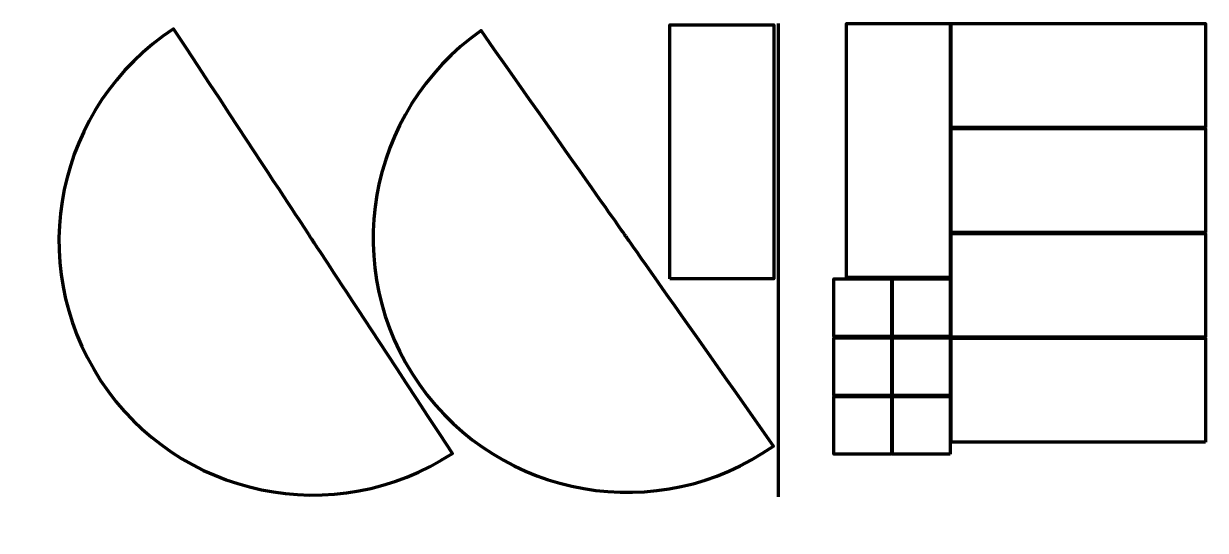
# Model space of a CAD drawing. Header units: millimetres. Extents: x -116 to 5000, y -145 to 2050.
import ezdxf

# ---------------------------------------------------------------- set-up
doc = ezdxf.new("R2010")
doc.units = ezdxf.units.MM
doc.header["$MEASUREMENT"] = 0
doc.layers.add('Calque 1', color=7, linetype='Continuous', lineweight=0)

msp = doc.modelspace()

# ---------------------------------------------------------------- linework, layer by layer
at = {"layer": 'Calque 1', "color": 1, "lineweight": 211}
msp.add_line((3150, 2050), (3150, 0), dxfattribs=at)
at = {"layer": 'Calque 1', "color": 250, "lineweight": 211}
for points in [[(3445.7, 950), (3445.7, 2050), (3895.7, 2050), (3895.7, 950)], [(5000, 1600), (3900, 1600), (3900, 2050), (5000, 2050)], [(2682.1, 944.9), (2682.1, 2044.9), (3132.1, 2044.9), (3132.1, 944.9)], [(5000, 1145.7), (3900, 1145.7), (3900, 1595.7), (5000, 1595.7)], [(5000, 691.4), (3900, 691.4), (3900, 1141.4), (5000, 1141.4)], [(3641.4, 694.9), (3391.4, 694.9), (3391.4, 944.9), (3641.4, 944.9)], [(3895.7, 694.9), (3645.7, 694.9), (3645.7, 944.9), (3895.7, 944.9)], [(3641.5, 439.8), (3391.5, 439.8), (3391.5, 689.8), (3641.5, 689.8)], [(3895.8, 439.8), (3645.8, 439.8), (3645.8, 689.8), (3895.8, 689.8)], [(5000, 237), (3900, 237), (3900, 687), (5000, 687)], [(3641.5, 184.8), (3391.5, 184.8), (3391.5, 434.8), (3641.5, 434.8)], [(3895.7, 184.8), (3645.7, 184.8), (3645.7, 434.8), (3895.7, 434.8)]]:
    msp.add_lwpolyline(points, close=True, dxfattribs=at)
for points in [[(217.2, 504.8), (-116, 1012.8), (25.6, 1694.7), (533.5, 2028), (1740.4, 188.5), (533.5, 2028), (1740.4, 188.5), (1232.4, -144.7), (550.5, -3.1), (217.2, 504.8)], [(1597.7, 486.9), (1248, 983.7), (1367.3, 1669.9), (1864.1, 2019.6), (3130.4, 220.6), (1864.1, 2019.6), (3130.4, 220.6), (2633.6, -129.1), (1947.4, -9.8), (1597.7, 486.9)]]:
    msp.add_open_spline(points, degree=3, knots=[0, 0, 0, 0, 1, 1, 1, 2, 2, 2, 3, 3, 3, 3], dxfattribs=at)

doc.saveas('drawing.dxf')
